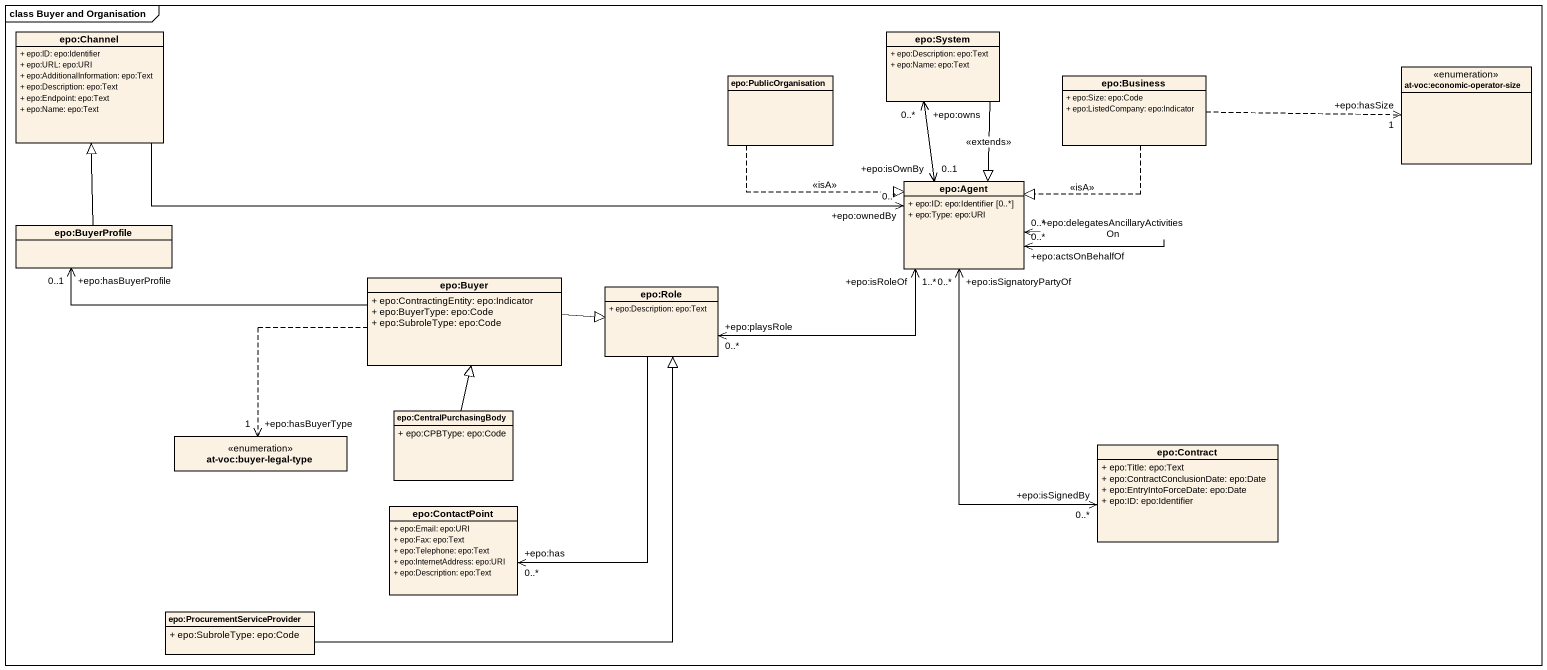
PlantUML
@startuml
mainframe class Buyer and Organisation
hide circle
hide empty members
skinparam classAttributeIconSize 0
class "epo:Channel" as epo_Channel {
  + epo:ID: epo:Identifier
  + epo:URL: epo:URI
  + epo:AdditionalInformation: epo:Text
  + epo:Description: epo:Text
  + epo:Endpoint: epo:Text
  + epo:Name: epo:Text
}
class "epo:System" as epo_System {
  + epo:Description: epo:Text
  + epo:Name: epo:Text
}
class "epo:PublicOrganisation" as epo_PublicOrganisation
class "epo:Business" as epo_Business {
  + epo:Size: epo:Code
  + epo:ListedCompany: epo:Indicator
}
enum "at-voc:economic-operator-size" as at_voc_economic_operator
class "epo:Agent" as epo_Agent {
  + epo:ID: epo:Identifier [0..*]
  + epo:Type: epo:URI
}
class "epo:BuyerProfile" as epo_BuyerProfile
class "epo:Buyer" as epo_Buyer {
  + epo:ContractingEntity: epo:Indicator
  + epo:BuyerType: epo:Code
  + epo:SubroleType: epo:Code
}
class "epo:Role" as epo_Role {
  + epo:Description: epo:Text
}
class "epo:CentralPurchasingBody" as epo_CentralPurchasingBody {
  + epo:CPBType: epo:Code
}
enum "at-voc:buyer-legal-type" as at_voc_buyer_legal_type
class "epo:Contract" as epo_Contract {
  + epo:Title: epo:Text
  + epo:ContractConclusionDate: epo:Date
  + epo:EntryIntoForceDate: epo:Date
  + epo:ID: epo:Identifier
}
class "epo:ContactPoint" as epo_ContactPoint {
  + epo:Email: epo:URI
  + epo:Fax: epo:Text
  + epo:Telephone: epo:Text
  + epo:InternetAddress: epo:URI
  + epo:Description: epo:Text
}
class "epo:ProcurementServiceProvider" as epo_ProcurementServiceProvid {
  + epo:SubroleType: epo:Code
}
epo_Channel -right-> "+epo:ownedBy\n0..*" epo_Agent
epo_System "+epo:owns\n0..*" <--> "+epo:isOwnBy\n0..1" epo_Agent
epo_System --|> epo_Agent : <<extends>>
epo_PublicOrganisation ..|> epo_Agent : <<isA>>
epo_Business .right.> "+epo:hasSize\n1" at_voc_economic_operator
epo_Business ..|> epo_Agent : <<isA>>
epo_Agent "+epo:actsOnBehalfOf\n0..*" <--> "+epo:delegatesAncillaryActivitiesOn\n0..*" epo_Agent
epo_Agent "+epo:isRoleOf\n1..*" <-left-> "+epo:playsRole\n0..*" epo_Role
epo_BuyerProfile -up-|> epo_Channel
epo_Buyer -left-> "+epo:hasBuyerProfile\n0..1" epo_BuyerProfile
epo_Buyer -right-|> epo_Role
epo_Buyer ..> "+epo:hasBuyerType\n1" at_voc_buyer_legal_type
epo_Role --> "+epo:has\n0..*" epo_ContactPoint
epo_CentralPurchasingBody -up-|> epo_Buyer
epo_Contract "+epo:isSignedBy\n0..*" <-up-> "+epo:isSignatoryPartyOf\n0..*" epo_Agent
epo_ProcurementServiceProvid -up-|> epo_Role
@enduml
